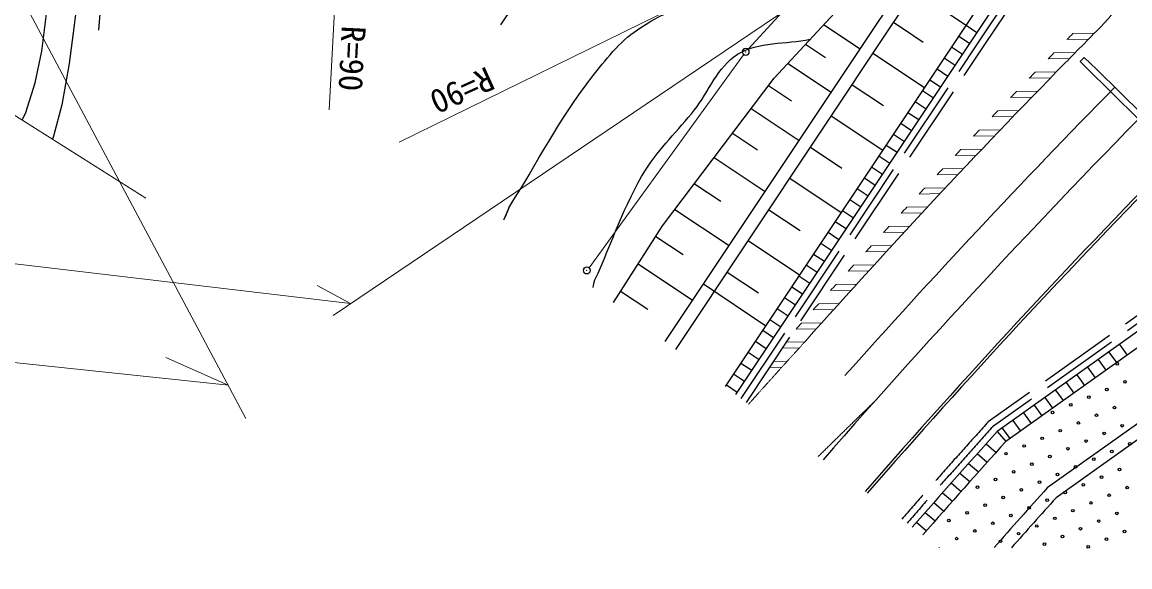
# Model space of a CAD drawing. Units: millimetres, scale not verified. Extents: x 40000 to 1524826, y -775750 to 416142.
# Drawn here: x 415488 to 500010, y 206212 to 247808 of the extents above; entities that cross this region are included whole.
import ezdxf
from ezdxf.enums import TextEntityAlignment as Align

# ---------------------------------------------------------------- set-up
doc = ezdxf.new("R2010")
doc.units = ezdxf.units.MM
doc.header["$LTSCALE"] = 1000
doc.header["$PDMODE"] = 32
doc.header["$PDSIZE"] = 500
doc.linetypes.add('CHAIN', pattern=[18.5, 12, -1.5, 3.5, -1.5])
doc.linetypes.add('DASHED', pattern=[7.5, 6, -1.5])
for name, color, linetype, lineweight in [('M-BGD', 7, 'Continuous', 25), ('M-BMK', 2, 'CHAIN', 13), ('M-BMK-ROW', 30, 'Continuous', 13), ('M-STR-HTXT', 7, 'Continuous', 13), ('M-STR-STRC', 7, 'Continuous', 13)]:
    doc.layers.add(name, color=color, linetype=linetype, lineweight=lineweight)
doc.styles.add('ＭＳ ゴシック', font='')
doc.styles.get('ＭＳ ゴシック').set_extended_font_data('MS Gothic')

msp = doc.modelspace()

# ---------------------------------------------------------------- linework, layer by layer
at = {"layer": 'M-BGD'}
for p, q in [((487855, 246257), (491689, 252013)), ((480786, 247779), (482321, 250085)), ((481836, 247553), (483314, 249771)), ((487514, 247550), (484106, 249820)), ((486804, 246483), (489237, 250136)), ((464559, 223418), (480786, 247779)), ((472860, 243528), (477462, 248495)), ((481992, 247787), (482586, 247392)), ((465360, 222817), (481836, 247553)), ((479435, 245752), (476643, 247612)), ((482586, 247392), (484244, 246287)), ((488347, 246995), (487514, 247550)), ((469146, 219973), (486804, 246483)), ((469947, 219371), (487855, 246257)), ((475267, 246126), (476797, 245107)), ((487554, 246322), (486960, 246718)), ((487792, 246163), (487554, 246322)), ((484339, 242783), (480405, 245404)), ((487238, 245331), (486406, 245885)), ((477219, 242424), (473891, 244641)), ((486684, 244499), (485852, 245053)), ((486129, 243667), (485297, 244221)), ((472434, 242963), (474184, 241798)), ((478817, 243020), (481201, 241433)), ((485575, 242834), (484743, 243389)), ((485021, 242002), (484189, 242557)), ((474775, 238755), (471106, 241199)), ((483912, 240338), (483080, 240892)), ((484466, 241170), (483634, 241724)), ((481164, 238016), (477230, 240637)), ((483358, 239506), (482526, 240060)), ((469695, 239327), (471586, 238067)), ((482804, 238673), (481971, 239228)), ((482249, 237841), (481417, 238396)), ((475642, 238253), (478025, 236666)), ((481695, 237009), (480863, 237563)), ((472180, 234859), (468284, 237454)), ((481141, 236177), (480308, 236731)), ((477989, 233249), (474055, 235870)), ((480586, 235345), (479754, 235899)), ((466786, 235466), (468794, 234129)), ((480032, 234512), (479200, 235067)), ((479478, 233680), (478645, 234235)), ((452624, 233633), (452332, 232947)), ((469425, 230723), (465288, 233478)), ((472467, 233487), (474850, 231899)), ((478923, 232848), (478091, 233402)), ((478369, 232016), (477537, 232570)), ((477815, 231184), (476983, 231738)), ((463840, 231437), (465915, 230055)), ((474814, 228482), (470879, 231103)), ((477260, 230351), (476428, 230906)), ((510956, 231569), (489878, 216537)), ((476706, 229519), (475874, 230074)), ((511239, 230543), (490547, 215786)), ((466651, 226559), (462487, 229332)), ((476152, 228687), (475320, 229241)), ((469292, 228720), (471675, 227132)), ((475597, 227855), (474765, 228409)), ((472231, 224604), (467473, 227792)), ((475043, 227023), (474211, 227577)), ((461155, 227262), (463221, 225886)), ((474489, 226190), (473657, 226745)), ((473935, 225358), (473102, 225913)), ((473380, 224526), (472548, 225080)), ((472826, 223694), (471994, 224248)), ((510794, 224419), (493713, 212237)), ((472272, 222862), (471439, 223416)), ((511078, 223393), (494382, 211486)), ((499216, 223197), (499805, 222388)), ((471717, 222029), (470885, 222584)), ((498402, 222616), (498991, 221808)), ((471163, 221197), (470331, 221752)), ((496774, 221455), (497363, 220647)), ((497588, 222035), (498177, 221227)), ((470609, 220365), (469776, 220919)), ((495960, 220874), (496548, 220066)), ((470054, 219533), (469222, 220087)), ((495145, 220294), (495734, 219485)), ((493517, 219132), (494106, 218324)), ((494331, 219713), (494920, 218905)), ((492703, 218552), (493292, 217743)), ((491075, 217390), (491664, 216582)), ((491889, 217971), (492478, 217163)), ((489878, 216537), (490547, 215786)), ((490261, 216810), (490849, 216002)), ((489039, 215605), (489800, 214957)), ((488370, 214861), (489132, 214212)), ((487704, 214115), (488465, 213467)), ((487038, 213369), (487800, 212720)), ((486374, 212621), (487136, 211973)), ((485711, 211872), (486473, 211224)), ((485049, 211122), (485811, 210474)), ((483730, 209619), (484491, 208971)), ((484389, 210371), (485151, 209723))]:
    msp.add_line(p, q, dxfattribs=at)
at = {"layer": 'M-BGD', "linetype": 'DASHED'}
for p, q in [((488380, 246144), (492177, 251844)), ((488906, 246031), (492665, 251674)), ((470347, 219070), (488380, 246144)), ((470747, 218769), (488906, 246031)), ((510672, 232595), (489209, 217288)), ((510814, 232082), (489543, 216912))]:
    msp.add_line(p, q, dxfattribs=at)
at = {"layer": 'M-BGD'}
for points in [[(415497, 240320), (415778, 240919), (416493, 243167), (417001, 245590), (417380, 248639), (417661, 250738), (418389, 255947), (418981, 259434), (419260, 261026)], [(421282, 260591), (421218, 260198), (420562, 256090), (420324, 254421), (419889, 251062), (419450, 247577), (419086, 244656), (418507, 241485), (417891, 239112), (417794, 238869)], [(421350, 247197), (421453, 248444), (421691, 250934), (422065, 253442), (422439, 255754), (422980, 258261), (423460, 260122)], [(460598, 226394), (464361, 232247), (472860, 243528)], [(452626, 233632), (452243, 232731), (452227, 232683)], [(459069, 227542), (459119, 227838), (459196, 228118)]]:
    msp.add_lwpolyline(points, dxfattribs=at)
for centre in [(499053, 221719), (498258, 219752), (499639, 220338), (496877, 219166), (494116, 217994), (495497, 218580), (498844, 218372), (496083, 217199), (497464, 217785), (494702, 216613), (498050, 216405), (499430, 216991), (491940, 215441), (493321, 216027), (496669, 215819), (500016, 215610), (490560, 214855), (493907, 214646), (495288, 215233), (498636, 215024), (492527, 214060), (495874, 213852), (497255, 214438), (491146, 213474), (494493, 213266), (497841, 213057), (499222, 213643), (488384, 212302), (489765, 212888), (491732, 212093), (493113, 212680), (496460, 212471), (499808, 212262), (490351, 211507), (493699, 211299), (495080, 211885), (498427, 211676), (488970, 210921), (492318, 210713), (495666, 210504), (497046, 211090), (486209, 209749), (487590, 210335), (489557, 209541), (490937, 210127), (494285, 209918), (497632, 209710), (499013, 210296), (488176, 208954), (491523, 208746), (492904, 209332), (496252, 209123), (499599, 208915), (486795, 208368), (490143, 208160), (493490, 207951), (494871, 208537), (498219, 208329), (496838, 207743)]:
    msp.add_circle(centre, 100, dxfattribs=at)
for centre, radius, start, end in [((928880, -179804), 595946, 139.58393, 139.58393), ((928880, -179804), 599945, 135.1978, 138.92685), ((928880, -179804), 595946, 135.55834, 138.8989), ((928880, -179804), 595746, 135.55834, 138.89749), ((928880, -179804), 591446, 137.9236, 138.867), ((928880, -179804), 590446, 137.93416, 138.85984), ((928880, -179804), 585719, 137.98445, 138.58175), ((928880, -179804), 584719, 137.99517, 138.49623), ((485414, 207782), 100, 307.08473, 308.58328)]:
    msp.add_arc(centre, radius, start, end, dxfattribs=at)
at = {"layer": 'M-BGD', "linetype": 'DASHED'}
for radius, start, end in [(592446, 137.91306, 138.87413), (591946, 137.91833, 138.87057)]:
    msp.add_arc((928880, -179804), radius, start, end, dxfattribs=at)
at = {"layer": 'M-BGD'}
for points, knots in [([(452016, 247600), (452825, 248847), (453740, 250100), (454959, 250952), (456912, 252315), (459258, 253255), (461625, 253528), (462692, 253652), (463753, 253231), (464818, 253082)], [0, 0, 0, 0, 1, 1, 1, 2, 2, 2, 3, 3, 3, 3]), ([(452624, 233633), (454739, 236959), (456537, 240508), (458968, 243609), (459998, 244923), (461057, 246278), (462430, 247228), (464188, 248445), (466251, 249248), (468331, 249745), (470446, 250250), (472665, 250136), (474839, 250172), (476179, 250194), (477518, 250085), (478858, 250041)], [0, 0, 0, 0, 1, 1, 1, 2, 2, 2, 3, 3, 3, 4, 4, 4, 5, 5, 5, 5]), ([(459196, 228118), (460483, 230915), (461429, 233896), (463056, 236510), (464098, 238185), (465561, 239558), (466787, 241104), (467898, 242506), (468554, 244401), (470072, 245349), (471670, 246348), (473762, 246115), (475607, 246498)], [0, 0, 0, 0, 1, 1, 1, 2, 2, 2, 3, 3, 3, 4, 4, 4, 4])]:
    msp.add_open_spline(points, degree=3, knots=knots, dxfattribs=at)
at = {"layer": 'M-BMK'}
msp.add_line((424922, 234364), (401390, 249235), dxfattribs=at)
at = {"layer": 'M-BMK-ROW'}
for p, q in [((470885, 245736), (474079, 249223)), ((458758, 229056), (470538, 245311))]:
    msp.add_line(p, q, dxfattribs=at)
for centre in [(470699, 245534), (458572, 228853)]:
    msp.add_circle(centre, 275, dxfattribs=at)
for p in [(470699, 245534), (458572, 228853)]:
    msp.add_point(p, dxfattribs=at)
at = {"layer": 'M-STR-HTXT'}
for p, q in [((441836, 297608), (438919, 241108)), ((497010, 264561), (444262, 238652)), ((493510, 262108), (439213, 225402)), ((410654, 258707), (432559, 217553)), ((440541, 226331), (320531, 240536)), ((318125, 232156), (431231, 220075)), ((440541, 226331), (438002, 227708)), ((431215, 220077), (426452, 222199))]:
    msp.add_line(p, q, dxfattribs=at)
at = {"layer": 'M-STR-STRC'}
for p, q in [((495666, 246934), (497309, 246962)), ((495215, 246476), (496857, 246504)), ((494218, 245459), (495856, 245487)), ((493771, 245001), (495407, 245029)), ((496222, 244790), (496537, 245111)), ((496222, 244790), (496657, 244362)), ((496537, 245111), (497479, 244185)), ((496657, 244362), (500679, 240409)), ((492336, 243527), (493966, 243555)), ((492780, 243984), (494412, 244012)), ((497479, 244185), (500994, 240730)), ((490911, 242052), (492536, 242080)), ((491352, 242510), (492978, 242538)), ((489934, 241036), (491555, 241063)), ((489495, 240578), (491115, 240606)), ((488525, 239562), (490141, 239589)), ((488090, 239104), (489704, 239132)), ((486694, 237630), (488302, 237658)), ((487126, 238088), (488736, 238115)), ((485307, 236156), (486910, 236184)), ((485736, 236614), (487341, 236641)), ((484356, 235140), (485956, 235167)), ((483930, 234683), (485528, 234710)), ((482985, 233667), (484580, 233694)), ((482562, 233209), (484155, 233237)), ((481203, 231736), (482791, 231763)), ((481623, 232193), (483213, 232220)), ((480271, 230720), (481856, 230747)), ((479853, 230263), (481436, 230290)), ((478927, 229247), (480507, 229274)), ((478512, 228790), (480090, 228817)), ((477593, 227774), (479168, 227801)), ((477180, 227317), (478754, 227344)), ((475857, 225844), (477426, 225871)), ((476267, 226301), (477837, 226328)), ((474950, 224829), (476515, 224856)), ((474543, 224372), (476107, 224399)), ((473802, 223359), (475200, 223383)), ((473499, 222904), (474784, 222926)), ((472522, 221437), (473450, 221453)), ((472825, 221892), (473863, 221910))]:
    msp.add_line(p, q, dxfattribs=at)
for points in [[(475280, 223470), (475244, 223431), (475208, 223391), (475172, 223352), (475136, 223313), (475100, 223273), (475065, 223234), (475029, 223195), (474993, 223155), (474957, 223116), (474921, 223076), (474885, 223037), (474850, 222998), (474814, 222958), (474778, 222919), (474742, 222880), (474706, 222840), (474671, 222801), (474635, 222761), (474599, 222722), (474563, 222683), (474527, 222643), (474492, 222604), (474456, 222564), (474420, 222525), (474384, 222485), (474348, 222446), (474313, 222407), (474277, 222367), (474241, 222328), (474205, 222288), (474170, 222249), (474134, 222209), (474098, 222170), (474062, 222131), (474027, 222091), (473991, 222052), (473955, 222012), (473919, 221973), (473884, 221933), (473848, 221894), (473812, 221854), (473777, 221815), (473741, 221775), (473705, 221736), (473669, 221696), (473634, 221657), (473598, 221617), (473562, 221578), (473527, 221538), (473491, 221499), (473455, 221459), (473420, 221420), (473384, 221380), (473348, 221341), (473313, 221301), (473277, 221262), (473241, 221222), (473206, 221183), (473170, 221143), (473134, 221104), (473099, 221064), (473063, 221025), (473027, 220985), (472992, 220945), (472956, 220906), (472920, 220866), (472885, 220827), (472849, 220787), (472813, 220748), (472778, 220708), (472742, 220669), (472707, 220629), (472671, 220589), (472635, 220550), (472600, 220510), (472564, 220471), (472529, 220431), (472493, 220391), (472457, 220352), (472422, 220312), (472386, 220273), (472351, 220233), (472315, 220193), (472279, 220154), (472244, 220114), (472208, 220075), (472173, 220035), (472137, 219995), (472102, 219956), (472066, 219916), (472031, 219877), (471995, 219837), (471959, 219797), (471924, 219758), (471888, 219718), (471853, 219678), (471817, 219639), (471782, 219599), (471746, 219559), (471711, 219520), (471675, 219480), (471640, 219440), (471604, 219401), (471569, 219361), (471533, 219321), (471498, 219282), (471462, 219242), (471427, 219202), (471391, 219163), (471356, 219123), (471320, 219083), (471285, 219044), (471249, 219004), (471214, 218964), (471178, 218924), (471143, 218885), (471107, 218845), (471072, 218805), (471036, 218766), (471001, 218726), (470966, 218686), (470930, 218646), (470922, 218638)], [(480511, 218819), (480450, 218761), (480389, 218702), (480329, 218643), (480268, 218584), (480207, 218525), (480146, 218467), (480086, 218408), (480025, 218349), (479965, 218290), (479904, 218231), (479843, 218172), (479783, 218113), (479722, 218055), (479661, 217996), (479601, 217937), (479540, 217878), (479480, 217819), (479419, 217760), (479358, 217701), (479298, 217642), (479237, 217583), (479177, 217524), (479116, 217465), (479056, 217406), (478995, 217347), (478935, 217288), (478874, 217229), (478814, 217170), (478753, 217111), (478693, 217052), (478632, 216993), (478572, 216934), (478511, 216875), (478451, 216816), (478390, 216757), (478330, 216698), (478270, 216638), (478209, 216579), (478149, 216520), (478088, 216461), (478028, 216402), (477967, 216343), (477907, 216284), (477847, 216224), (477786, 216165), (477726, 216106), (477666, 216047), (477605, 215988), (477545, 215928), (477485, 215869), (477424, 215810), (477364, 215751), (477304, 215691), (477243, 215632), (477183, 215573), (477123, 215514), (477063, 215454), (477002, 215395), (476942, 215336), (476882, 215276), (476822, 215217), (476761, 215158), (476701, 215098), (476641, 215039), (476581, 214980), (476520, 214920), (476460, 214861), (476400, 214802), (476340, 214742), (476280, 214683), (476240, 214643)]]:
    msp.add_lwpolyline(points, dxfattribs=at)
for centre, radius, start, end in [((493394, 252245), 6499, 315.22602, 36.43461), ((928873, -179811), 606946, 135.22602, 135.61925), ((928873, -179811), 608095, 135.43055, 135.49106), ((928873, -179811), 608095, 135.62529, 135.68558), ((928873, -179811), 606946, 135.61925, 138.36031), ((928873, -179811), 608095, 135.81935, 135.87944), ((928873, -179811), 602946, 135.49552, 138.36031), ((928873, -179811), 608095, 136.01276, 136.07265), ((928873, -179811), 608095, 136.20551, 136.2652), ((928873, -179811), 608095, 136.39763, 136.45712), ((928873, -179811), 608095, 136.58911, 136.64841), ((928873, -179811), 608095, 136.77996, 136.83907), ((928873, -179811), 608095, 136.97021, 137.02912), ((928873, -179811), 608095, 137.15984, 137.21857), ((928873, -179811), 608095, 137.34887, 137.40742), ((928873, -179811), 608095, 137.53731, 137.59567), ((928873, -179811), 608095, 137.72517, 137.78335), ((928873, -179811), 608095, 137.91244, 137.97045), ((928873, -179811), 608095, 138.09915, 138.15698), ((928873, -179811), 608095, 138.28529, 138.34295)]:
    msp.add_arc(centre, radius, start, end, dxfattribs=at)

# ---------------------------------------------------------------- texts
at = {"layer": 'M-STR-HTXT', "style": 'ＭＳ ゴシック'}
for rotation, p in [(267.193, (439330, 247591)), (204.496, (450718, 244952))]:
    msp.add_text('R=90', height=1833, rotation=rotation, dxfattribs=at).set_placement(p, align=Align.BOTTOM_LEFT)

doc.saveas('drawing.dxf')
